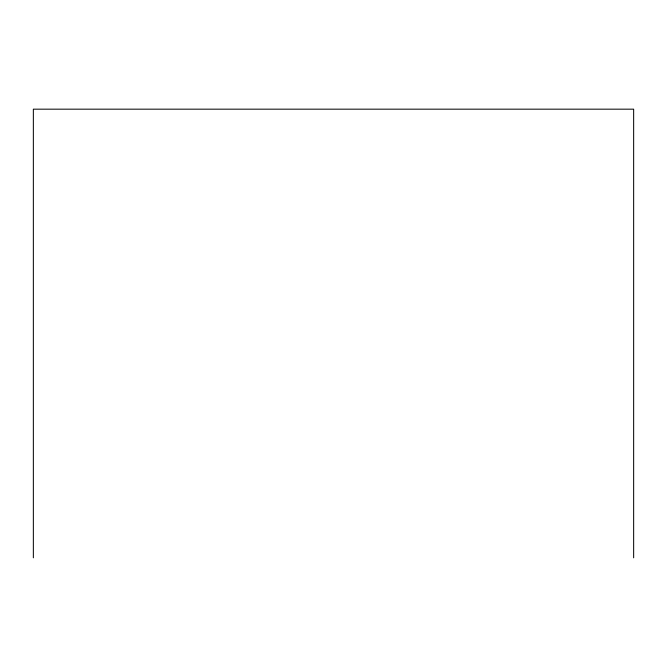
<?xml version="1.0" encoding="UTF-8"?>
<svg xmlns="http://www.w3.org/2000/svg" width="667" height="667" viewBox="0 0 667 667"><rect width="100%" height="100%" fill="white"/><g stroke="black" fill="none" stroke-linecap="round" stroke-linejoin="round"><path stroke-width="1" d="M633.65 557.829L633.65 109.171L33.35 109.171L33.35 557.829"/></g></svg>
